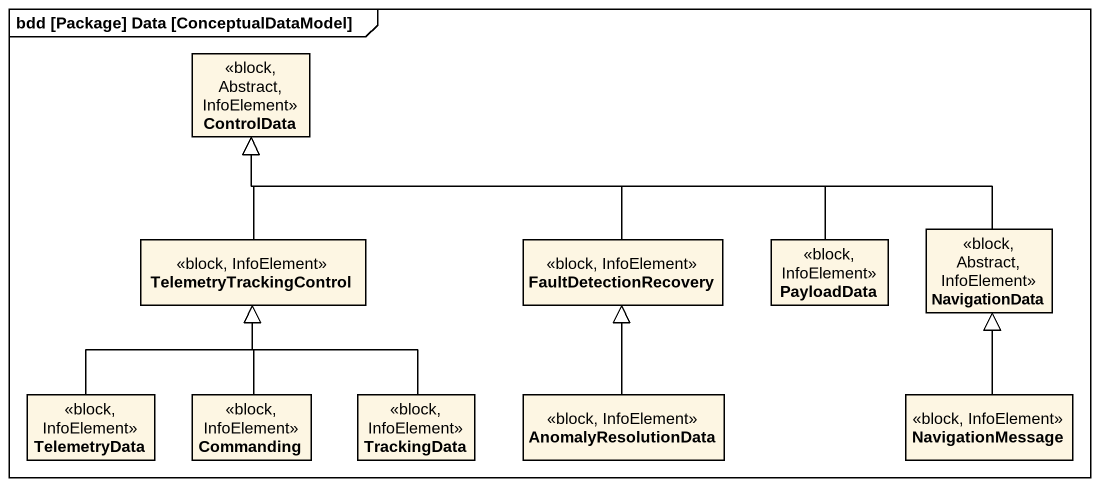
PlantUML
@startuml
mainframe bdd [Package] Data [ConceptualDataModel]
hide circle
hide empty members
class ControlData <<block, Abstract, InfoElement>>
class TelemetryTrackingControl <<block, InfoElement>>
class FaultDetectionRecovery <<block, InfoElement>>
class PayloadData <<block, InfoElement>>
class NavigationData <<block, Abstract, InfoElement>>
class TelemetryData <<block, InfoElement>>
class Commanding <<block, InfoElement>>
class TrackingData <<block, InfoElement>>
class AnomalyResolutionData <<block, InfoElement>>
class NavigationMessage <<block, InfoElement>>
TelemetryTrackingControl -up-|> ControlData
FaultDetectionRecovery -left-|> ControlData
PayloadData -left-|> ControlData
NavigationData -left-|> ControlData
TelemetryData -up-|> TelemetryTrackingControl
Commanding -up-|> TelemetryTrackingControl
TrackingData -up-|> TelemetryTrackingControl
AnomalyResolutionData -up-|> FaultDetectionRecovery
NavigationMessage -up-|> NavigationData
@enduml
